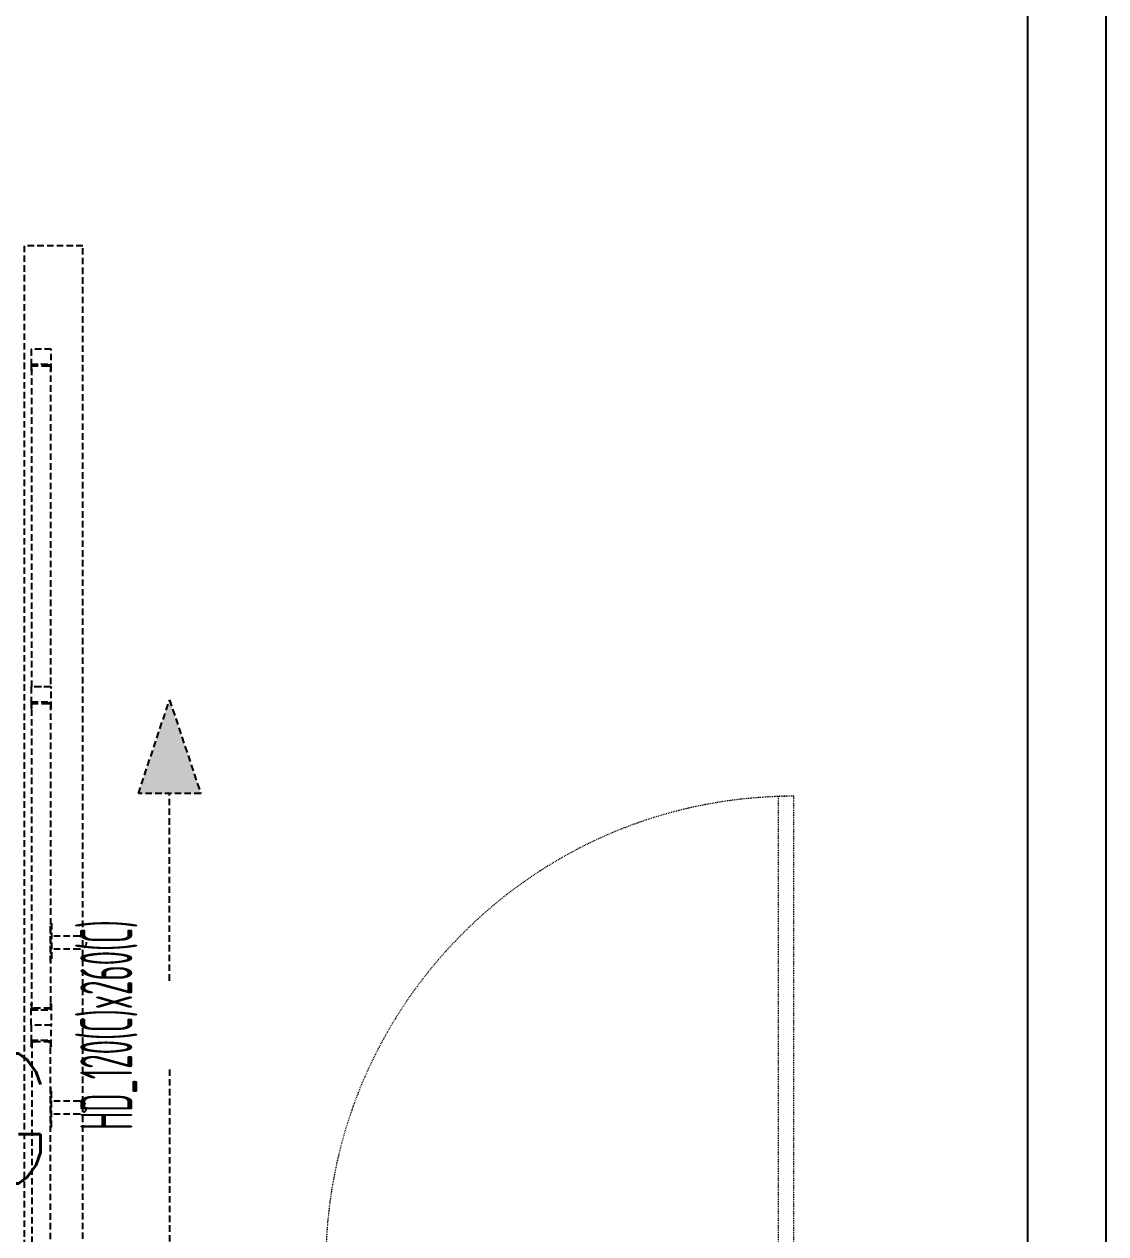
# Model space of a CAD drawing. Extents: x 225000 to 2157367, y 208400 to 840900.
# Drawn here: x 509896 to 511976, y 414401 to 416727 of the extents above; entities that cross this region are included whole.
import ezdxf
from ezdxf.enums import TextEntityAlignment as Align

# ---------------------------------------------------------------- set-up
doc = ezdxf.new("R2010")
doc.units = 0
doc.header["$LTSCALE"] = 10
doc.linetypes.add('Data Center Layout_L20$0$HIDDENK1', pattern=[0.334, 0.167, -0.167])
doc.linetypes.add('XFDP20-DC-PH1$0$HIDDEN2', pattern=[0.1875, 0.125, -0.0625])
doc.layers.add('Data Center Layout_L20$0$ARC', color=252, linetype='Continuous', lineweight=0)
doc.layers.add('XFDP20-DC-PH1$0$A-Door (PH2)', color=15, linetype='XFDP20-DC-PH1$0$HIDDEN2')
doc.layers.add('XFM2D20-DC$0$M-DUCT-TEXT', color=4, linetype='Continuous')
doc.styles.add('XFDP20-DC-PH1$0$AA-TXT', font='isocp.shx', dxfattribs={"width": 0.8, "bigfont": 'china.shx'})
doc.styles.add('XFM2D20-DC$0$aa-txt', font='simplex.shx', dxfattribs={"width": 0.8, "bigfont": 'CHINA.shx'})

# ---------------------------------------------------------------- blocks, each defined once
blk = doc.blocks.new('Data Center Layout_L20')
blk.add_lwpolyline([(511975.59, 212577.31), (511825.59, 212577.31), (511825.59, 221302.31), (511975.59, 221302.31)], close=True)
at = {"layer": 'Data Center Layout_L20$0$ARC', "linetype": 'Data Center Layout_L20$0$HIDDENK1'}
blk.add_lwpolyline([(511375.59, 215242.31), (511345.59, 215242.31), (511345.59, 214342.31), (511375.59, 214342.31)], close=True, dxfattribs=at)
blk.add_arc((511375.59, 214342.31), 900, 90, 180, dxfattribs=at)
blk = doc.blocks.new('XFDP20-DC-PH1$0$Door-60+60x000')
blk.add_hatch(color=256).paths.add_polyline_path([(127.53, 30.45), (109.53, 36.45), (109.53, 24.45)])
for p, q in [((127.53, 30.45, 0), (109.53, 36.45, 0)), ((109.53, 36.45, 0), (109.53, 24.45, 0)), ((56.47, 30.45, 0), (20.47, 30.45, 0)), ((73.53, 30.45, 0), (109.53, 30.45, 0)), ((109.53, 24.45, 0), (127.53, 30.45, 0))]:
    blk.add_line(p, q)
at = {"color": 1, "linetype": 'XFDP20-DC-PH1$0$HIDDEN2'}
for p, q in [((47.88, 13.18), (47.88, 7.73)), ((50.38, 13.18), (50.38, 7.73)), ((79.62, 13.18), (79.62, 7.73)), ((82.12, 13.18), (82.12, 7.73))]:
    blk.add_line(p, q, dxfattribs=at)
at = {"color": 9, "linetype": 'XFDP20-DC-PH1$0$HIDDEN2'}
blk.add_lwpolyline([(-84.91, 13.76), (214.91, 13.76), (214.91, 2.5), (-84.91, 2.5)], close=True, dxfattribs=at)
for points in [[(3.18, 3.96), (3.18, 7.53), (61.79, 7.53), (61.79, 3.96)], [(126.82, 3.96), (126.82, 7.53), (68.21, 7.53), (68.21, 3.96)]]:
    blk.add_lwpolyline(points, close=True)
at = {"color": 1, "linetype": 'XFDP20-DC-PH1$0$HIDDEN2'}
for points in [[(45.38, 7.73), (52.88, 7.73), (52.88, 7.53), (45.38, 7.53)], [(84.62, 7.73), (77.12, 7.73), (77.12, 7.53), (84.62, 7.53)], [(191.82, 3.96), (191.82, 7.53), (130.03, 7.53), (130.03, 3.96)]]:
    blk.add_lwpolyline(points, close=True, dxfattribs=at)
for points in [[(64.97, 3.82), (60.97, 3.82, -0.158507), (60.95, 3.83), (60.84, 3.91, -0.72636), (60.86, 3.96), (61.01, 3.96, -0.414214), (61.03, 3.94, 0.414214), (61.05, 3.92), (61.76, 3.92, 0.414214), (61.79, 3.95), (61.79, 4.39, -0.414214), (61.82, 4.42), (61.86, 4.42, -0.414214), (61.89, 4.39), (61.89, 3.95, 0.414214), (61.92, 3.92), (62.08, 3.92, 0.414214), (62.11, 3.95), (62.11, 5.73), (62.14, 5.76), (62.11, 5.79), (62.11, 7.57, 0.414214), (62.08, 7.6), (61.92, 7.6, 0.414214), (61.89, 7.57), (61.89, 7.13, -0.414214), (61.86, 7.1), (61.82, 7.1, -0.414214), (61.79, 7.13), (61.79, 7.57, 0.414214), (61.76, 7.6), (61.05, 7.6, 0.414214), (61.03, 7.58), (61.03, 7.58, -0.414214), (61.01, 7.56), (60.86, 7.56, -0.72636), (60.84, 7.61), (60.95, 7.69, -0.158507), (60.97, 7.7), (64.97, 7.7, -0.414214), (65, 7.67), (65, 3.85, -0.414214)], [(65.03, 3.82), (69.03, 3.82, 0.158507), (69.05, 3.83), (69.16, 3.91, 0.72636), (69.14, 3.96), (68.99, 3.96, 0.414214), (68.97, 3.94, -0.414214), (68.95, 3.92), (68.24, 3.92, -0.414214), (68.21, 3.95), (68.21, 4.39, 0.414214), (68.18, 4.42), (68.14, 4.42, 0.414214), (68.11, 4.39), (68.11, 3.95, -0.414214), (68.08, 3.92), (67.92, 3.92, -0.414214), (67.89, 3.95), (67.89, 5.73), (67.86, 5.76), (67.89, 5.79), (67.89, 7.57, -0.414214), (67.92, 7.6), (68.08, 7.6, -0.414214), (68.11, 7.57), (68.11, 7.13, 0.414214), (68.14, 7.1), (68.18, 7.1, 0.414214), (68.21, 7.13), (68.21, 7.57, -0.414214), (68.24, 7.6), (68.95, 7.6, -0.414214), (68.97, 7.58), (68.97, 7.58, 0.414214), (68.99, 7.56), (69.14, 7.56, 0.72636), (69.16, 7.61), (69.05, 7.69, 0.158507), (69.03, 7.7), (65.03, 7.7, 0.414214), (65, 7.67), (65, 3.85, 0.414214)], [(130, 3.82), (126, 3.82, -0.158507), (125.98, 3.83), (125.87, 3.91, -0.72636), (125.89, 3.96), (126.04, 3.96, -0.414214), (126.06, 3.94, 0.414214), (126.08, 3.92), (126.79, 3.92, 0.414214), (126.82, 3.95), (126.82, 4.39, -0.414214), (126.85, 4.42), (126.89, 4.42, -0.414214), (126.92, 4.39), (126.92, 3.95, 0.414214), (126.95, 3.92), (127.11, 3.92, 0.414214), (127.14, 3.95), (127.14, 5.73), (127.17, 5.76), (127.14, 5.79), (127.14, 7.57, 0.414214), (127.11, 7.6), (126.95, 7.6, 0.414214), (126.92, 7.57), (126.92, 7.13, -0.414214), (126.89, 7.1), (126.85, 7.1, -0.414214), (126.82, 7.13), (126.82, 7.57, 0.414214), (126.79, 7.6), (126.08, 7.6, 0.414214), (126.06, 7.58), (126.06, 7.58, -0.414214), (126.04, 7.56), (125.89, 7.56, -0.72636), (125.87, 7.61), (125.98, 7.69, -0.158507), (126, 7.7), (130, 7.7, -0.414214), (130.03, 7.67), (130.03, 3.85, -0.414214)]]:
    blk.add_lwpolyline(points, format="xyb", close=True)
blk.add_lwpolyline([(195, 3.82), (191, 3.82, -0.158507), (190.98, 3.83), (190.87, 3.91, -0.72636), (190.89, 3.96), (191.04, 3.96, -0.414214), (191.06, 3.94, 0.414214), (191.08, 3.92), (191.79, 3.92, 0.414214), (191.82, 3.95), (191.82, 4.39, -0.414214), (191.85, 4.42), (191.89, 4.42, -0.414214), (191.92, 4.39), (191.92, 3.95, 0.414214), (191.95, 3.92), (192.11, 3.92, 0.414214), (192.14, 3.95), (192.14, 5.73), (192.17, 5.76), (192.14, 5.79), (192.14, 7.57, 0.414214), (192.11, 7.6), (191.95, 7.6, 0.414214), (191.92, 7.57), (191.92, 7.13, -0.414214), (191.89, 7.1), (191.85, 7.1, -0.414214), (191.82, 7.13), (191.82, 7.57, 0.414214), (191.79, 7.6), (191.08, 7.6, 0.414214), (191.06, 7.58), (191.06, 7.58, -0.414214), (191.04, 7.56), (190.89, 7.56, -0.72636), (190.87, 7.61), (190.98, 7.69, -0.158507), (191, 7.7), (195, 7.7, -0.414214), (195.03, 7.67), (195.03, 3.85, -0.414214)], format="xyb", close=True, dxfattribs=at)
for centre in [(49.13, 13.18), (80.87, 13.18)]:
    blk.add_arc(centre, 1.25, 0, 180, dxfattribs=at)
at = {"color": 9, "style": 'XFDP20-DC-PH1$0$AA-TXT', "width": 0.45}
blk.add_attdef('120X240', text='', height=10, dxfattribs=at).set_placement((65, 20.29), align=Align.MIDDLE_CENTER)
blk = doc.blocks.new('XFDP20-DC-PH1')
at = {"layer": 'XFDP20-DC-PH1$0$A-Door (PH2)'}
ref = blk.add_blockref('XFDP20-DC-PH1$0$Door-60+60x000', (509870.6, 214152.3), dxfattribs=dict(at, xscale=-10, yscale=10, zscale=10, rotation=270))
ref.add_attrib('120X240', 'HD_120(C)x260(C)', dxfattribs={"layer": '0', "color": 9, "height": 100, "rotation": 90, "style": 'XFDP20-DC-PH1$0$AA-TXT', "width": 0.45}).set_placement((510053.5, 214802.3), align=Align.MIDDLE_CENTER)
blk = doc.blocks.new('XFM2D20-DC')
at = {"layer": 'XFM2D20-DC$0$M-DUCT-TEXT', "style": 'XFM2D20-DC$0$aa-txt', "width": 0.8}
blk.add_text('(1)800x300 SAG', height=250, dxfattribs=at).set_placement((509952.9, 214622.4), align=Align.MIDDLE_RIGHT)

msp = doc.modelspace()

# ---------------------------------------------------------------- block references
for name in ['XFM2D20-DC', 'Data Center Layout_L20', 'XFDP20-DC-PH1']:
    msp.add_blockref(name, (0, 200000))

doc.saveas('drawing.dxf')
